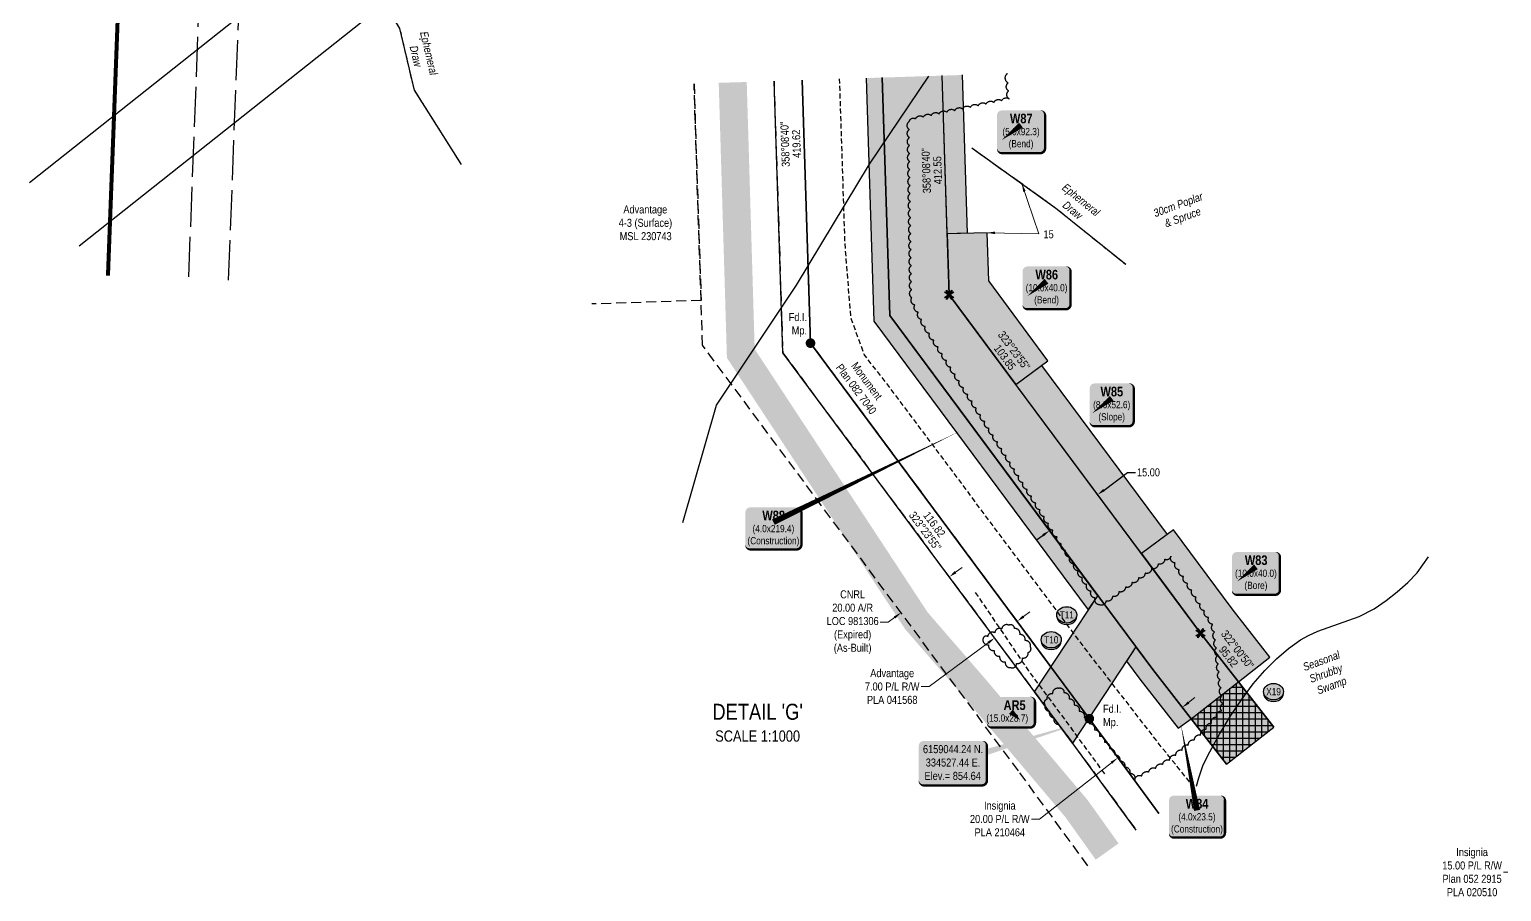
# Model space of a CAD drawing. Extents: x 333858 to 342713, y 6154085 to 6163590.
# Drawn here: x 333970 to 335809, y 6160712 to 6161788 of the extents above; entities that cross this region are included whole.
import ezdxf
from ezdxf.enums import TextEntityAlignment as Align

# ---------------------------------------------------------------- set-up
doc = ezdxf.new("R2010")
doc.units = 0
doc.header["$LTSCALE"] = 5
doc.header["$PDSIZE"] = 0.5
for name, pattern in [('0', [1, 1, 0]), ('CENTERLINEX3', [5, 2.5, -1, 0.5, -1]), ('foc-ACCESSROAD', [3.75, 2.5, -1.25]), ('foc-MONUMENT-BDYS', [6, 4, -2]), ('foc-TOPO-ephemeral', [6.25, 3.125, -0.625, 0.625, -0.625, 0.625, -0.625]), ('foc-UNSURVEYED', [12.5, 10, -2.5]), ('UG_PIPE', [1.875, 1.25, -0.625])]:
    doc.linetypes.add(name, pattern=pattern)
doc.layers.get('Defpoints').update_dxf_attribs({"color": 9})
for name, color, linetype in [('AS-PIPE-UG', 44, 'UG_PIPE'), ('AS-ROADS', 254, 'Continuous'), ('C-AR', 13, 'foc-ACCESSROAD'), ('C-RW', 13, 'Continuous'), ('DETAIL-T', 7, 'Continuous'), ('F-RW', 190, 'Continuous'), ('F-WS', 190, 'foc-ACCESSROAD'), ('L-BD', 7, 'Continuous'), ('L-BD1', 253, 'Continuous'), ('L-MON', 1, 'Continuous'), ('L-MON-PLAN', 7, 'foc-MONUMENT-BDYS'), ('L-MON-T', 1, 'Continuous'), ('L-USEC', 7, 'foc-UNSURVEYED'), ('P-CROSSINGS', 250, 'Continuous'), ('P-PROPOSED', 10, 'Continuous'), ('P-PROPOSED-H', 21, 'Continuous'), ('P-TEMP-BLOCKS', 250, 'Continuous'), ('P-TEMP-BLUE', 146, 'Continuous'), ('P-TEMP-BLUE-BORE-H', 131, 'Continuous'), ('P-TEMP-NO CUT-H', 104, 'Continuous'), ('P-TXT', 4, 'Continuous'), ('P-WORKAREA', 113, 'Continuous'), ('P-WORKAREA-H', 111, 'Continuous'), ('T-BUSH', 110, '0'), ('T-BUSH-T', 110, 'Continuous'), ('T-DRAW', 143, 'foc-TOPO-ephemeral'), ('T-SLOPE', 48, 'Continuous'), ('T-WATER-T', 170, 'Continuous'), ('WETLAND', 143, 'Continuous'), ('WETLAND-T', 146, 'Continuous')]:
    doc.layers.add(name, color=color, linetype=linetype)
doc.layers.add('AS-TRAPPER BOUNDARY', color=7, linetype='CENTERLINEX3', true_color=0xb85c00, transparency=0.6)
for name, color, linetype, lineweight in [('C-AR-T', 13, 'Continuous', 9), ('F-RW-T', 190, 'Continuous', 9), ('F-WS-T', 190, 'Continuous', 9), ('T-TIE-T', 201, 'Continuous', 18)]:
    doc.layers.add(name, color=color, linetype=linetype, lineweight=lineweight)
doc.layers.add('P-TEMP-BLUE-H', color=7, linetype='Continuous', true_color=0x99e6ff)
doc.styles.add('80', font='ARIALN.TTF', dxfattribs={"height": 10})
doc.styles.add('80CG', font='ARIALN.TTF', dxfattribs={"height": 10})
doc.styles.add('80L', font='ARIALN.TTF', dxfattribs={"height": 10})
doc.styles.add('80LS', font='ARIALNI.TTF', dxfattribs={"height": 10})
doc.styles.add('BOLD', font='ARIALNB.TTF')
doc.styles.add('Crossing', font='ARIALN.TTF', dxfattribs={"height": 10})
doc.styles.add('foc-LtypeFont', font='ARIALN.TTF', dxfattribs={"height": 7.35})
doc.styles.get("Standard").update_dxf_attribs({"font": 'ARIALN.TTF'})
doc.linetypes.add('foc-TOPO-flowdirection-NOLINE', pattern='A,0,[">",foc-LtypeFont,S=0.3,R=0,X=0,Y=-0.945],-20,[">",foc-LtypeFont,S=0.3,R=0,X=0,Y=-0.945],0', length=20)
doc.dimstyles.new('Compass 5 000', dxfattribs={"dimscale": 5, "dimtxt": 9, "dimasz": 2, "dimexe": 0.2, "dimexo": 0.0625, "dimgap": 0.5, "dimtad": 0, "dimtih": 1, "dimtoh": 1, "dimzin": 0, "dimdsep": 46, "dimtxsty": '80CG', "dimcen": 0.1, "dimse1": 1, "dimse2": 1, "dimclrd": 256, "dimclrt": 256, "dimaunit": 1, "dimadec": 4, "dimazin": 0, "dimtfac": 0.06, "dimtofl": 0, "dimtmove": 0, "dimatfit": 1, "dimfxl": 0.2, "dimtolj": 1, "dimtzin": 0, "dimlwd": -1, "dimarcsym": 0})

# ---------------------------------------------------------------- blocks, each defined once
blk = doc.blocks.new('*U493')
at = {"true_color": 0x99e6ff}
h = blk.add_hatch(color=141, dxfattribs=at)
edge = h.paths.add_edge_path()
edge.add_line((-24, -34.9), (24, -34.9))
edge.add_arc((24, -28.9), 6, 270, 360)
edge.add_line((30, -28.9), (30, 12.5))
edge.add_arc((24, 12.5), 6, 0, 90)
edge.add_line((24, 18.5), (-24, 18.5))
edge.add_arc((-24, 12.5), 6, 90, 180)
edge.add_line((-30, 12.5), (-30, -28.9))
edge.add_arc((-24, -28.9), 6, 180, 270)
at = {"color": 250, "flags": 128}
blk.add_lwpolyline([(-24, -34.9, 3, 3, 0), (24, -34.9, 3, 3, 0.414214), (30, -28.9, 3, 3, 0), (30, 12.5, 3, 0, 0.414214), (24, 18.5, 0, 0, 0), (-24, 18.5, 0, 0, 0.414214), (-30, 12.5, 0, 0, 0), (-30, -28.9, 0, 3, 0.414214)], format="xyseb", close=True, dxfattribs=at)
at = {"flags": 128}
blk.add_lwpolyline([(-24.2, -18.7, 0, 7.5, 0), (0, 0, 0, 0, 0)], format="xyseb", dxfattribs=at)
at = {"color": 250}
for tag, p, height, style in [('TEMP_AREA_W1_001', (-9.2, 2.2), 12, 'BOLD'), ('ENTER_TEXT_001', (-30.7, -12.5), 9, '80')]:
    blk.add_attdef(tag, p, '', height=height, dxfattribs=dict(at, style=style))
blk = doc.blocks.new('*U509')
h = blk.add_hatch(color=111)
edge = h.paths.add_edge_path()
edge.add_line((-24, -19.8), (24, -19.8))
edge.add_arc((24, -13.8), 6, 270, 360)
edge.add_line((30, -13.8), (30, 12.5))
edge.add_arc((24, 12.5), 6, 0, 90)
edge.add_line((24, 18.5), (-24, 18.5))
edge.add_arc((-24, 12.5), 6, 90, 180)
edge.add_line((-30, 12.5), (-30, -13.8))
edge.add_arc((-24, -13.8), 6, 180, 270)
at = {"color": 250, "flags": 128}
blk.add_lwpolyline([(-24, -19.8, 3, 3, 0), (24, -19.8, 3, 3, 0.414214), (30, -13.8, 3, 3, 0), (30, 12.5, 3, 0, 0.414214), (24, 18.5, 0, 0, 0), (-24, 18.5, 0, 0, 0.414214), (-30, 12.5, 0, 0, 0), (-30, -13.8, 0, 3, 0.414214)], format="xyseb", close=True, dxfattribs=at)
at = {"flags": 128}
blk.add_lwpolyline([(11.7, -10.7, 0, 7.5, 0), (0, 0, 0, 0, 0)], format="xyseb", dxfattribs=at)
at = {"color": 250}
for tag, p, height, style in [('TEMP_AREA_W1_001', (-9.2, 2.2), 12, 'BOLD'), ('ENTER_TEXT_001', (-30.7, -12.5), 9, '80')]:
    blk.add_attdef(tag, p, '', height=height, dxfattribs=dict(at, style=style))
blk = doc.blocks.new('*D553')
at = {"layer": 'Defpoints', "color": 0, "transparency": 16777216}
for p in [(335828.3, 6160694), (335831.9, 6160694.6), (335844.1, 6160620.6)]:
    blk.add_point(p, dxfattribs=at)
at = {"layer": 'F-RW-T', "transparency": 16777216}
for p, q in [((335821.4, 6160736.2), (335811.4, 6160736.2)), ((335826.7, 6160703.9), (335821.4, 6160736.2)), ((335842.1, 6160610.2), (335843.7, 6160600.3))]:
    blk.add_line(p, q, dxfattribs=at)
for points in [[(335828.4, 6160704.2), (335825.1, 6160703.6), (335828.3, 6160694)], [(335843.7, 6160610.4), (335840.4, 6160609.9), (335840.5, 6160620)]]:
    blk.add_solid(points, dxfattribs=at)
at = {"layer": 'F-RW-T', "transparency": 16777216, "insert": (335772.3, 6160736.2), "char_height": 10, "attachment_point": 5, "style": '80CG'}
blk.add_mtext('\\A1;Insignia\\P15.00 P/L R/W\\PPlan 052 2915\\PPLA 020510', dxfattribs=at)
blk = doc.blocks.new('TEMP')
h = blk.add_hatch(color=255)
h.dxf.hatch_style = 1
h.paths.add_polyline_path([(0, 0.25), (-0.67, 1.15), (-0.67, 0.67), (-1.15, 0.67), (-0.25, 0), (-1.15, -0.67), (-0.67, -0.67), (-0.67, -1.15), (0, -0.25), (0.67, -1.15), (0.67, -0.67), (1.15, -0.67), (0.25, 0), (1.15, 0.67), (0.67, 0.67), (0.67, 1.15)])
h.paths.add_polyline_path([(0.57, 0.85), (0.57, 0.57), (0.85, 0.57), (0.08, 0), (0.85, -0.57), (0.57, -0.57), (0.57, -0.85), (0, -0.08), (-0.57, -0.85), (-0.57, -0.57), (-0.85, -0.57), (-0.08, 0), (-0.85, 0.57), (-0.57, 0.57), (-0.57, 0.85), (0, 0.08)], flags=16)
h = blk.add_hatch(color=1)
h.dxf.hatch_style = 1
h.paths.add_polyline_path([(0, 0.08), (-0.57, 0.85), (-0.57, 0.57), (-0.85, 0.57), (-0.08, 0), (-0.85, -0.57), (-0.57, -0.57), (-0.57, -0.85), (0, -0.08), (0.57, -0.85), (0.57, -0.57), (0.85, -0.57), (0.08, 0), (0.85, 0.57), (0.57, 0.57), (0.57, 0.85)])
at = {"color": 1}
for p, q in [((-0.08, 0), (0.08, 0)), ((0, 0.08), (0, -0.08))]:
    blk.add_line(p, q, dxfattribs=at)
at = {"color": 255, "flags": 128}
blk.add_lwpolyline([(-0.25, 0), (-1.15, 0.67), (-0.67, 0.67), (-0.67, 1.15), (0, 0.25), (0.67, 1.15), (0.67, 0.67), (1.15, 0.67), (0.25, 0), (1.15, -0.67), (0.67, -0.67), (0.67, -1.15), (0, -0.25), (-0.67, -1.15), (-0.67, -0.67), (-1.15, -0.67)], close=True, dxfattribs=at)
at = {"color": 1, "flags": 128}
blk.add_lwpolyline([(-0.08, 0), (-0.85, 0.57), (-0.57, 0.57), (-0.57, 0.85), (0, 0.08), (0.57, 0.85), (0.57, 0.57), (0.85, 0.57), (0.08, 0), (0.85, -0.57), (0.57, -0.57), (0.57, -0.85), (0, -0.08), (-0.57, -0.85), (-0.57, -0.57), (-0.85, -0.57)], close=True, dxfattribs=at)
blk = doc.blocks.new('fdia')
at = {"color": 255, "const_width": 1}
blk.add_lwpolyline([(-0.5, 0, 1), (0.5, 0, 1)], format="xyb", close=True, dxfattribs=at)
blk = doc.blocks.new('Fdiaa')
blk.add_blockref('fdia', (0, 0))
blk = doc.blocks.new('fdib')
at = {"color": 1, "const_width": 1.6}
blk.add_lwpolyline([(-0.4, 0, 1), (0.4, 0, 1)], format="xyb", close=True, dxfattribs=at)
at = {"color": 1}
blk.add_circle((0, 0), 0.8, dxfattribs=at)
blk = doc.blocks.new('Fdibb')
blk.add_blockref('fdib', (0, 0))
blk = doc.blocks.new('fdicc')
for name in ['Fdibb', 'Fdiaa']:
    blk.add_blockref(name, (0, 0))
blk = doc.blocks.new('FDI')
blk.add_blockref('fdicc', (0, 0))
blk = doc.blocks.new('*D554')
at = {"layer": 'C-AR-T', "transparency": 16777216}
for p, q in [((335127.2, 6161110.8), (335135.2, 6161116.8)), ((335042.9, 6161048.3), (335032.9, 6161048.3)), ((335051, 6161054.3), (335042.9, 6161048.3))]:
    blk.add_line(p, q, dxfattribs=at)
for points in [[(335126.2, 6161112.2), (335128.2, 6161109.5), (335119.2, 6161104.9)], [(335050, 6161055.6), (335052, 6161052.9), (335059, 6161060.2)]]:
    blk.add_solid(points, dxfattribs=at)
at = {"layer": 'Defpoints', "color": 0, "transparency": 16777216}
for p in [(335107.9, 6161120), (335047.8, 6161075.4), (335059, 6161060.2)]:
    blk.add_point(p, dxfattribs=at)
at = {"layer": 'C-AR-T', "transparency": 16777216, "insert": (334998.6, 6161048.3), "char_height": 10, "attachment_point": 5, "style": '80CG'}
blk.add_mtext('\\A1;CNRL\\P20.00 A/R\\PLOC 981306\\P(Expired)\\P(As-Built)', dxfattribs=at)
blk = doc.blocks.new('*D555')
at = {"layer": 'Defpoints', "color": 0, "transparency": 16777216}
for p in [(335183.7, 6161076.7), (335155.6, 6161055.8), (335204, 6161049.4)]:
    blk.add_point(p, dxfattribs=at)
at = {"layer": 'F-RW-T', "transparency": 16777216}
for p, q in [((335212, 6161055.4), (335220, 6161061.3)), ((335167.8, 6161022.6), (335094.3, 6160968)), ((335094.3, 6160968), (335084.3, 6160968))]:
    blk.add_line(p, q, dxfattribs=at)
for points in [[(335211, 6161056.7), (335213, 6161054), (335204, 6161049.4)], [(335166.8, 6161023.9), (335168.8, 6161021.3), (335175.9, 6161028.6)]]:
    blk.add_solid(points, dxfattribs=at)
at = {"layer": 'F-RW-T', "transparency": 16777216, "insert": (335048, 6160968), "char_height": 10, "attachment_point": 5, "style": '80CG'}
blk.add_mtext('\\A1;Advantage\\P7.00 P/L R/W\\PPLA 041568', dxfattribs=at)
blk = doc.blocks.new('Well_proximity')
h = blk.add_hatch(color=191)
h.dxf.hatch_style = 1
edge = h.paths.add_edge_path()
edge.add_ellipse((0, 0), major_axis=(-12.5, 0), ratio=0.816297, start_angle=0, end_angle=360)
h = blk.add_hatch(color=250)
h.dxf.hatch_style = 1
edge = h.paths.add_edge_path()
edge.add_ellipse((0, -2), major_axis=(-12.5, 0), ratio=0.816297, start_angle=0, end_angle=180)
edge.add_line((12.5, -2), (12.5, 0))
edge.add_ellipse((0, 0), major_axis=(-12.5, 0), ratio=0.816297, start_angle=0, end_angle=180, ccw=False)
edge.add_line((-12.5, 0), (-12.5, -2))
at = {"color": 250}
blk.add_ellipse((0, 0), major_axis=(-12.5, 0), ratio=0.816297, dxfattribs=at)
blk.add_ellipse((0, -2), major_axis=(-12.5, 0), ratio=0.816297, start_param=0, end_param=3.141593, dxfattribs=at)
at = {"color": 250, "style": '80L'}
blk.add_attdef('CROSSING', text='', height=9, dxfattribs=at).set_placement((0.1, 0), align=Align.MIDDLE_CENTER)
blk = doc.blocks.new('xing2')
h = blk.add_hatch(color=50)
h.dxf.hatch_style = 1
edge = h.paths.add_edge_path()
edge.add_ellipse((0, 0), major_axis=(-12.5, 0), ratio=0.816297, start_angle=0, end_angle=360)
h = blk.add_hatch(color=250)
h.dxf.hatch_style = 1
edge = h.paths.add_edge_path()
edge.add_ellipse((0, -2), major_axis=(-12.5, 0), ratio=0.816297, start_angle=0, end_angle=180)
edge.add_line((12.5, -2), (12.5, 0))
edge.add_ellipse((0, 0), major_axis=(-12.5, 0), ratio=0.816297, start_angle=0, end_angle=180, ccw=False)
edge.add_line((-12.5, 0), (-12.5, -2))
at = {"color": 250}
blk.add_ellipse((0, 0), major_axis=(-12.5, 0), ratio=0.816297, dxfattribs=at)
blk.add_ellipse((0, -2), major_axis=(-12.5, 0), ratio=0.816297, start_param=0, end_param=3.141593, dxfattribs=at)
at = {"color": 250, "style": 'Crossing'}
blk.add_attdef('CROSSING', text='', height=9, dxfattribs=at).set_placement((0.1, 0), align=Align.MIDDLE_CENTER)
at = {"color": 250, "style": 'Crossing', "flags": 1}
for tag, p in [('OWNER', (0.1, -12.5)), ('DESCRIPTION', (0.1, -25.8)), ('LOCATION', (0.1, -39.3)), ('DWG_REF', (0.1, -52.8))]:
    blk.add_attdef(tag, text='', height=9, dxfattribs=at).set_placement(p, align=Align.MIDDLE_CENTER)
blk = doc.blocks.new('*U575')
h = blk.add_hatch(color=111)
edge = h.paths.add_edge_path()
edge.add_line((-29, -34), (29, -34))
edge.add_arc((29, -28), 6, 270, 360)
edge.add_line((35, -28), (35, 12.5))
edge.add_arc((29, 12.5), 6, 0, 90)
edge.add_line((29, 18.5), (-29, 18.5))
edge.add_arc((-29, 12.5), 6, 90, 180)
edge.add_line((-35, 12.5), (-35, -28))
edge.add_arc((-29, -28), 6, 180, 270)
at = {"flags": 128}
blk.add_lwpolyline([(-20.3, 108.8, 0, 7.5, 0), (0, 0, 0, 0, 0)], format="xyseb", dxfattribs=at)
at = {"color": 250, "flags": 128}
blk.add_lwpolyline([(-29, -34, 3, 3, 0), (29, -34, 3, 3, 0.414214), (35, -28, 3, 3, 0), (35, 12.5, 3, 0, 0.414214), (29, 18.5, 0, 0, 0), (-29, 18.5, 0, 0, 0.414214), (-35, 12.5, 0, 0, 0), (-35, -28, 0, 3, 0.414214)], format="xyseb", close=True, dxfattribs=at)
at = {"color": 250}
for tag, p, height, style in [('TEMP_AREA_W1_001', (-9.2, 2.2), 12, 'BOLD'), ('ENTER_TEXT_001', (-30.7, -12.5), 9, '80')]:
    blk.add_attdef(tag, p, '', height=height, dxfattribs=dict(at, style=style))
blk = doc.blocks.new('*U502')
at = {"true_color": 0x99e6ff}
h = blk.add_hatch(color=141, dxfattribs=at)
edge = h.paths.add_edge_path()
edge.add_line((-21.5, -34.9), (21.5, -34.9))
edge.add_arc((21.5, -28.9), 6, 270, 360)
edge.add_line((27.5, -28.9), (27.5, 12.5))
edge.add_arc((21.5, 12.5), 6, 0, 90)
edge.add_line((21.5, 18.5), (-21.5, 18.5))
edge.add_arc((-21.5, 12.5), 6, 90, 180)
edge.add_line((-27.5, 12.5), (-27.5, -28.9))
edge.add_arc((-21.5, -28.9), 6, 180, 270)
at = {"color": 250, "flags": 128}
blk.add_lwpolyline([(-21.5, -34.9, 3, 3, 0), (21.5, -34.9, 3, 3, 0.414214), (27.5, -28.9, 3, 3, 0), (27.5, 12.5, 3, 0, 0.414214), (21.5, 18.5, 0, 0, 0), (-21.5, 18.5, 0, 0, 0.414214), (-27.5, 12.5, 0, 0, 0), (-27.5, -28.9, 0, 3, 0.414214)], format="xyseb", close=True, dxfattribs=at)
at = {"flags": 128}
blk.add_lwpolyline([(-24.2, -18.7, 0, 7.5, 0), (0, 0, 0, 0, 0)], format="xyseb", dxfattribs=at)
at = {"color": 250}
for tag, p, height, style in [('TEMP_AREA_W1_001', (-9.2, 2.2), 12, 'BOLD'), ('ENTER_TEXT_001', (-30.7, -12.5), 9, '80')]:
    blk.add_attdef(tag, p, '', height=height, dxfattribs=dict(at, style=style))
blk = doc.blocks.new('*U629')
h = blk.add_hatch(color=254)
edge = h.paths.add_edge_path()
edge.add_line((-36.5, -28.5), (36.5, -28.5))
edge.add_arc((36.5, -22.5), 6, 270, 360)
edge.add_line((42.5, -22.5), (42.5, 21))
edge.add_arc((36.5, 21), 6, 0, 90)
edge.add_line((36.5, 27), (-36.5, 27))
edge.add_arc((-36.5, 21), 6, 90, 180)
edge.add_line((-42.5, 21), (-42.5, -22.5))
edge.add_arc((-36.5, -22.5), 6, 180, 270)
at = {"color": 1, "flags": 128}
blk.add_lwpolyline([(167.8, 52.1, 0, 10, 0), (0, 0, 5, 5, 0)], format="xyseb", dxfattribs=at)
blk.add_lwpolyline([(-36.5, -28.5, 3, 3, 0), (36.5, -28.5, 3, 3, 0.414214), (42.5, -22.5, 3, 3, 0), (42.5, 21, 3, 0, 0.414214), (36.5, 27, 0, 0, 0), (-36.5, 27, 0, 0, 0.414214), (-42.5, 21, 0, 0, 0), (-42.5, -22.5, 0, 3, 0.414214)], format="xyseb", close=True, dxfattribs=at)
at = {"color": 1, "style": '80'}
blk.add_attdef('ENTER_TEXT_001', (-36, -5), '', height=10, dxfattribs=at)
blk = doc.blocks.new('*U635')
h = blk.add_hatch(color=111)
edge = h.paths.add_edge_path()
edge.add_line((-29, -34), (29, -34))
edge.add_arc((29, -28), 6, 270, 360)
edge.add_line((35, -28), (35, 12.5))
edge.add_arc((29, 12.5), 6, 0, 90)
edge.add_line((29, 18.5), (-29, 18.5))
edge.add_arc((-29, 12.5), 6, 90, 180)
edge.add_line((-35, 12.5), (-35, -28))
edge.add_arc((-29, -28), 6, 180, 270)
at = {"flags": 128}
blk.add_lwpolyline([(234.1, 114.2, 0, 7.5, 0), (0, 0, 0, 0, 0)], format="xyseb", dxfattribs=at)
at = {"color": 250, "flags": 128}
blk.add_lwpolyline([(-29, -34, 3, 3, 0), (29, -34, 3, 3, 0.414214), (35, -28, 3, 3, 0), (35, 12.5, 3, 0, 0.414214), (29, 18.5, 0, 0, 0), (-29, 18.5, 0, 0, 0.414214), (-35, 12.5, 0, 0, 0), (-35, -28, 0, 3, 0.414214)], format="xyseb", close=True, dxfattribs=at)
at = {"color": 250}
for tag, p, height, style in [('TEMP_AREA_W1_001', (-9.2, 2.2), 12, 'BOLD'), ('ENTER_TEXT_001', (-30.7, -12.5), 9, '80')]:
    blk.add_attdef(tag, p, '', height=height, dxfattribs=dict(at, style=style))
blk = doc.blocks.new('*D655')
at = {"layer": 'Defpoints', "color": 0, "transparency": 16777216}
for p in [(335410.3, 6160941.9), (335416.8, 6160933.6), (335336.2, 6160870.6)]:
    blk.add_point(p, dxfattribs=at)
at = {"layer": 'F-RW-T', "transparency": 16777216}
for p, q in [((335418.2, 6160948.1), (335426.1, 6160954.2)), ((335321.8, 6160872.8), (335232, 6160802.6)), ((335232, 6160802.6), (335222, 6160802.6))]:
    blk.add_line(p, q, dxfattribs=at)
for points in [[(335417.2, 6160949.4), (335419.2, 6160946.7), (335410.3, 6160941.9)], [(335320.8, 6160874.1), (335322.8, 6160871.5), (335329.7, 6160878.9)]]:
    blk.add_solid(points, dxfattribs=at)
at = {"layer": 'F-RW-T', "transparency": 16777216, "insert": (335182.4, 6160802.6), "char_height": 10, "attachment_point": 5, "style": '80CG'}
blk.add_mtext('\\A1;Insignia\\P20.00 P/L R/W\\PPLA 210464', dxfattribs=at)
blk = doc.blocks.new('*D656')
at = {"layer": 'Defpoints', "color": 0, "transparency": 16777216}
for p in [(335280.3, 6161240.2), (335220.1, 6161195.5), (335304.6, 6161207.5)]:
    blk.add_point(p, dxfattribs=at)
at = {"layer": 'P-TXT', "transparency": 16777216}
for p, q in [((335312.6, 6161213.4), (335342.1, 6161235.4)), ((335342.1, 6161235.4), (335352.1, 6161235.4)), ((335236.4, 6161156.8), (335228.4, 6161150.8))]:
    blk.add_line(p, q, dxfattribs=at)
for points in [[(335311.6, 6161214.8), (335313.6, 6161212.1), (335304.6, 6161207.5)], [(335235.4, 6161158.1), (335237.4, 6161155.5), (335244.4, 6161162.8)]]:
    blk.add_solid(points, dxfattribs=at)
at = {"layer": 'P-TXT', "transparency": 16777216, "insert": (335368.1, 6161235.4), "char_height": 10, "attachment_point": 5, "style": '80CG'}
blk.add_mtext('\\A1;15.00', dxfattribs=at)

msp = doc.modelspace()

# ---------------------------------------------------------------- hatches: boundary and pattern name
at = {"layer": 'P-PROPOSED-H'}
h = msp.add_hatch(color=256, dxfattribs=at)
h.dxf.hatch_style = 1
h.paths.add_polyline_path([(335110.213, 6161730.815), (335035.267, 6161728.387), (335044.892, 6161431.274), (335373.418, 6160989.146), (335465.451, 6160871.291), (335524.551, 6160917.442), (335433.071, 6161034.59), (335119.078, 6161457.15)])
at = {"layer": 'P-TEMP-BLUE-BORE-H'}
h = msp.add_hatch(color=256, dxfattribs=at)
h.dxf.hatch_style = 1
h.paths.add_polyline_path([(335465.451, 6160871.291), (335524.551, 6160917.442), (335480.344, 6160974.053), (335421.243, 6160927.902)])
at = {"layer": 'P-TEMP-BLUE-H'}
h = msp.add_hatch(color=256, dxfattribs=at)
h.dxf.hatch_style = 1
h.paths.add_polyline_path([(335135.195, 6161731.624), (335110.213, 6161730.815), (335116.618, 6161533.105), (335141.6, 6161533.914)])
h = msp.add_hatch(color=256, dxfattribs=at)
h.dxf.hatch_style = 1
h.paths.add_polyline_path([(335166.582, 6161534.723), (335116.618, 6161533.105), (335119.078, 6161457.15), (335202.339, 6161345.1), (335242.464, 6161374.916), (335168.536, 6161474.4)])
h = msp.add_hatch(color=256, dxfattribs=at)
h.dxf.hatch_style = 1
h.paths.add_polyline_path([(335359.247, 6161133.939), (335202.339, 6161345.1), (335234.439, 6161368.953), (335391.347, 6161157.792)])
h = msp.add_hatch(color=256, dxfattribs=at)
h.dxf.hatch_style = 1
h.paths.add_polyline_path([(335433.071, 6161034.59), (335480.344, 6160974.053), (335519.744, 6161004.821), (335472.839, 6161064.886), (335399.157, 6161163.595), (335359.247, 6161133.939)])
at = {"layer": 'P-TEMP-NO CUT-H', "ltscale": 2}
h = msp.add_hatch(dxfattribs=at)
h.set_pattern_fill('ANSI37', color=256, scale=2.499508, angle=45)
h.set_pattern_definition([(90, (-2966.052, 1235.894), (-7.935936789, 1e-15), []), (180, (-2966.052, 1235.894), (-1e-15, -7.935936789), [])])
h.paths.add_polyline_path([(335465.451, 6160871.291), (335524.551, 6160917.442), (335480.344, 6160974.053), (335421.243, 6160927.902)])
at = {"layer": 'P-WORKAREA-H'}
h = msp.add_hatch(color=256, dxfattribs=at)
h.dxf.hatch_style = 1
h.paths.add_polyline_path([(335035.267, 6161728.387), (335015.282, 6161727.74), (335025.109, 6161424.374), (335292.968, 6161063.717), (335304.681, 6161081.483), (335044.892, 6161431.274)])
h = msp.add_hatch(color=256, dxfattribs=at)
h.dxf.hatch_style = 1
h.paths.add_polyline_path([(335225.615, 6160961.567), (335304.681, 6161081.483), (335352.26, 6161017.421), (335273.194, 6160897.505)])
h = msp.add_hatch(color=256, dxfattribs=at)
h.dxf.hatch_style = 1
h.paths.add_polyline_path([(335421.243, 6160927.902), (335373.418, 6160989.146), (335352.26, 6161017.421), (335340.558, 6160999.672), (335357.511, 6160977.028), (335405.137, 6160916.038)])

# ---------------------------------------------------------------- linework, layer by layer
at = {"layer": 'AS-PIPE-UG', "flags": 128}
for points in [[(335425.269, 6160841.674), (335385.968, 6160890.512), (335385.728, 6160890.737), (335279.692, 6161027.494), (335071.007, 6161306.719), (335039.627, 6161348.509), (335012.942, 6161382.539), (334996.317, 6161429.544), (334989.122, 6161521.484), (334982.346, 6161726.673)], [(335313.458, 6160859.116), (335274.166, 6160912.807), (335218.56, 6160987.721), (335152.257, 6161085.496)]]:
    msp.add_lwpolyline(points, dxfattribs=at)
at = {"layer": 'AS-ROADS', "const_width": 34.993, "flags": 128}
msp.add_lwpolyline([(334848.817, 6161722.348), (334858.903, 6161383.893), (335078.212, 6161050.164), (335151.366, 6160965.722), (335277.971, 6160815.882), (335316.487, 6160761.978)], dxfattribs=at)
at = {"layer": 'AS-TRAPPER BOUNDARY', "const_width": 4.998, "flags": 128}
msp.add_lwpolyline([(334068.461, 6161480.965), (334103.615, 6162407.66), (334137.793, 6163308.518)], dxfattribs=at)
at = {"layer": 'C-AR'}
for points in [[(335292.373, 6160744.312), (335205.682, 6160862.643), (334811.066, 6161394.175), (334800.491, 6161720.782)], [(334900.381, 6161724.018), (334911.356, 6161384.698), (335266.026, 6160907.156), (335352.862, 6160788.627)]]:
    msp.add_lwpolyline(points, dxfattribs=at)
at = {"layer": 'C-RW', "flags": 128}
msp.add_lwpolyline([(334032.494, 6161518.443), (335060.975, 6162333.809), (335077.195, 6162474.187), (334831.859, 6162783.635), (334773.111, 6162737.059), (334999.031, 6162452.101), (334994.257, 6162408.479), (333970.394, 6161596.775)], dxfattribs=at)
at = {"layer": 'F-RW'}
for points in [[(334935.349, 6161725.151), (334945.977, 6161396.774), (335294.187, 6160927.929), (335381.091, 6160809.308)], [(335381.091, 6160809.308), (335294.187, 6160927.929), (334945.977, 6161396.774), (334935.349, 6161725.151)], [(335035.267, 6161728.387), (335044.892, 6161431.274), (335373.418, 6160989.146), (335465.451, 6160871.291)], [(335352.862, 6160788.627), (335266.026, 6160907.156), (334911.356, 6161384.698), (334900.381, 6161724.018)]]:
    msp.add_lwpolyline(points, dxfattribs=at)
at = {"layer": 'F-WS'}
msp.add_lwpolyline([(334800.486, 6161720.782), (334809.25, 6161450.098), (334673.024, 6161445.686)], dxfattribs=at)
at = {"layer": 'L-MON-PLAN', "flags": 128}
msp.add_lwpolyline([(334935.34, 6161725.15), (334945.977, 6161396.774), (335294.187, 6160927.929), (335381.091, 6160809.308)], dxfattribs=at)
at = {"layer": 'L-USEC', "flags": 128}
for points in [[(334103.615, 6162407.66), (334068.462, 6161480.965)], [(334204.088, 6162403.848), (334168.935, 6161477.154)], [(334219.171, 6161475.248), (334254.325, 6162401.969)]]:
    msp.add_lwpolyline(points, dxfattribs=at)
at = {"layer": 'P-PROPOSED', "flags": 128}
for points in [[(335465.451, 6160871.291), (335373.418, 6160989.146), (335044.892, 6161431.264), (335035.267, 6161728.387)], [(335524.551, 6160917.442), (335433.071, 6161034.59), (335119.078, 6161457.15), (335110.213, 6161730.815)]]:
    msp.add_lwpolyline(points, dxfattribs=at)
at = {"layer": 'P-TEMP-BLUE'}
msp.add_line((335465.451, 6160871.291), (335524.551, 6160917.442), dxfattribs=at)
at = {"layer": 'P-TEMP-BLUE', "flags": 128}
msp.add_lwpolyline([(335135.195, 6161731.624), (335141.6, 6161533.914), (335116.618, 6161533.105), (335110.213, 6161730.815)], dxfattribs=at)
for points in [[(335166.582, 6161534.723), (335116.618, 6161533.105), (335119.078, 6161457.15), (335202.339, 6161345.1), (335242.464, 6161374.916), (335168.536, 6161474.4)], [(335359.247, 6161133.939), (335202.339, 6161345.1), (335234.439, 6161368.953), (335391.347, 6161157.792)], [(335433.071, 6161034.59), (335480.344, 6160974.053), (335519.744, 6161004.821), (335472.839, 6161064.886), (335399.157, 6161163.595), (335359.247, 6161133.939)]]:
    msp.add_lwpolyline(points, close=True, dxfattribs=at)
at = {"layer": 'P-TEMP-BLUE-BORE-H', "flags": 128}
msp.add_lwpolyline([(335465.451, 6160871.291), (335421.243, 6160927.902), (335480.344, 6160974.053), (335524.551, 6160917.442)], dxfattribs=at)
at = {"layer": 'P-WORKAREA', "flags": 128}
msp.add_lwpolyline([(335015.282, 6161727.74), (335025.109, 6161424.374), (335292.968, 6161063.717), (335304.681, 6161081.483), (335044.892, 6161431.274), (335035.267, 6161728.387)], dxfattribs=at)
for points in [[(335225.615, 6160961.567), (335304.681, 6161081.483), (335352.26, 6161017.421), (335273.194, 6160897.505)], [(335421.243, 6160927.902), (335373.418, 6160989.146), (335352.26, 6161017.421), (335340.558, 6160999.672), (335357.511, 6160977.028), (335405.137, 6160916.038)]]:
    msp.add_lwpolyline(points, close=True, dxfattribs=at)
at = {"layer": 'T-BUSH', "flags": 128}
msp.add_lwpolyline([(335256.329, 6160920.349, -0.52056705), (335250.642, 6160928.572, -0.52056705), (335244.955, 6160936.795, -0.52056705), (335239.268, 6160945.018, -0.52056705), (335241.524, 6160952.399, -0.52056705), (335248.809, 6160959.246, -0.52056705), (335256.094, 6160966.094, -0.52056705), (335262.555, 6160960.46, -0.52056705), (335268.877, 6160952.714, -0.52056705), (335275.199, 6160944.969, -0.52056705), (335281.521, 6160937.223, -0.52056705), (335287.843, 6160929.478, -0.52056705), (335294.165, 6160921.732, -0.52056705), (335300.487, 6160913.987, -0.52056705), (335306.81, 6160906.241, -0.52056705), (335313.132, 6160898.496, -0.52056705), (335319.454, 6160890.75, -0.52056705), (335325.776, 6160883.005, -0.52056705), (335332.098, 6160875.259, -0.52056705), (335338.42, 6160867.514, -0.52056705), (335344.742, 6160859.768, -0.52056705), (335351.064, 6160852.023, -0.52056705), (335359.742, 6160856.382, -0.52056705), (335368.507, 6160861.191, -0.52056705), (335377.272, 6160866, -0.52056705), (335386.038, 6160870.809, -0.52056705), (335394.531, 6160876.023, -0.52056705), (335402.297, 6160882.321, -0.52056705), (335410.063, 6160888.618, -0.52056705), (335417.828, 6160894.915, -0.52056705), (335425.594, 6160901.212, -0.52056705), (335433.359, 6160907.51, -0.52056705), (335440.31, 6160914.639, -0.52056705), (335446.771, 6160922.269, -0.52056705), (335453.233, 6160929.899, -0.52056705), (335459.694, 6160937.529, -0.52056705), (335461.081, 6160946.691, -0.52056705), (335459.923, 6160956.622, -0.52056705), (335458.765, 6160966.552, -0.52056705), (335457.607, 6160976.483, -0.52056705), (335456.449, 6160986.414, -0.52056705), (335455.291, 6160996.345, -0.52056705), (335454.134, 6161006.275, -0.52056705), (335452.976, 6161016.206, -0.52056705), (335451.818, 6161026.137, -0.52056705), (335450.66, 6161036.068, -0.52056705), (335448.463, 6161045.638, -0.52056705), (335443.224, 6161054.154, -0.52056705), (335437.986, 6161062.67, -0.52056705), (335432.747, 6161071.185, -0.52056705), (335427.509, 6161079.701, -0.52056705), (335422.27, 6161088.217, -0.52056705), (335417.032, 6161096.733, -0.52056705), (335411.794, 6161105.249, -0.52056705), (335406.555, 6161113.765, -0.52056705), (335401.317, 6161122.28, -0.52056705), (335396.078, 6161130.796, -0.52056705), (335388.305, 6161126.888, -0.52056705), (335380.15, 6161121.104, -0.52056705), (335371.995, 6161115.32, -0.52056705), (335363.84, 6161109.536, -0.52056705), (335355.685, 6161103.752, -0.52056705), (335347.529, 6161097.968, -0.52056705), (335339.374, 6161092.184, -0.52056705), (335331.219, 6161086.401, -0.52056705), (335323.064, 6161080.617, -0.52056705), (335314.909, 6161074.833, -0.52056705), (335306.949, 6161070.027, -0.52056705), (335301.641, 6161078.5, -0.52056705), (335296.334, 6161086.973, -0.52056705), (335291.027, 6161095.446, -0.52056705), (335285.719, 6161103.919, -0.52056705), (335280.412, 6161112.392, -0.52056705), (335275.105, 6161120.865, -0.52056705), (335269.797, 6161129.338, -0.52056705), (335264.49, 6161137.811, -0.52056705), (335259.183, 6161146.285, -0.52056705), (335253.875, 6161154.758, -0.52056705), (335248.568, 6161163.231, -0.52056705), (335243.261, 6161171.704, -0.52056705), (335237.953, 6161180.177, -0.52056705), (335232.646, 6161188.65, -0.52056705), (335227.339, 6161197.123, -0.52056705), (335222.031, 6161205.596, -0.52056705), (335216.724, 6161214.069, -0.52056705), (335211.417, 6161222.542, -0.52056705), (335206.109, 6161231.015, -0.52056705), (335200.802, 6161239.488, -0.52056705), (335195.495, 6161247.961, -0.52056705), (335190.188, 6161256.434, -0.52056705), (335184.88, 6161264.908, -0.52056705), (335179.573, 6161273.381, -0.52056705), (335174.266, 6161281.854, -0.52056705), (335168.958, 6161290.327, -0.52056705), (335163.651, 6161298.8, -0.52056705), (335158.344, 6161307.273, -0.52056705), (335153.036, 6161315.746, -0.52056705), (335147.729, 6161324.219, -0.52056705), (335142.422, 6161332.692, -0.52056705), (335137.114, 6161341.165, -0.52056705), (335131.807, 6161349.638, -0.52056705), (335126.5, 6161358.111, -0.52056705), (335121.192, 6161366.584, -0.52056705), (335115.885, 6161375.057, -0.52056705), (335110.578, 6161383.53, -0.52056705), (335105.27, 6161392.004, -0.52056705), (335099.963, 6161400.477, -0.52056705), (335094.656, 6161408.95, -0.52056705), (335089.348, 6161417.423, -0.52056705), (335084.592, 6161426.193, -0.52056705), (335080.432, 6161435.284, -0.52056705), (335076.271, 6161444.376, -0.52056705), (335072.433, 6161453.54, -0.52056705), (335072.286, 6161463.537, -0.52056705), (335072.138, 6161473.533, -0.52056705), (335071.991, 6161483.53, -0.52056705), (335071.843, 6161493.527, -0.52056705), (335071.695, 6161503.524, -0.52056705), (335071.548, 6161513.521, -0.52056705), (335071.4, 6161523.518, -0.52056705), (335071.253, 6161533.515, -0.52056705), (335071.105, 6161543.512, -0.52056705), (335070.958, 6161553.509, -0.52056705), (335070.81, 6161563.506, -0.52056705), (335070.663, 6161573.503, -0.52056705), (335070.515, 6161583.5, -0.52056705), (335070.367, 6161593.497, -0.52056705), (335070.22, 6161603.494, -0.52056705), (335070.072, 6161613.491, -0.52056705), (335069.925, 6161623.488, -0.52056705), (335069.777, 6161633.485, -0.52056705), (335069.63, 6161643.481, -0.52056705), (335069.482, 6161653.478, -0.52056705), (335069.335, 6161663.475, -0.52056705), (335069.187, 6161673.472, -0.52056705), (335077.178, 6161676.949, -0.52056705), (335086.966, 6161678.987, -0.52056705), (335096.755, 6161681.024, -0.52056705), (335106.543, 6161683.062, -0.52056705), (335116.331, 6161685.1, -0.52056705), (335126.119, 6161687.137, -0.52056705), (335135.907, 6161689.175, -0.52056705), (335145.696, 6161691.212, -0.52056705), (335155.484, 6161693.25, -0.52056705), (335165.272, 6161695.287, -0.52056705), (335175.06, 6161697.325, -0.52056705), (335184.849, 6161699.362, -0.52056705), (335194.145, 6161701.772, -0.52056705), (335193.454, 6161711.746, -0.52056705), (335192.764, 6161721.721, -0.52056705), (335191.943, 6161733.573, -0.52056705)], format="xyb", dxfattribs=at)
msp.add_lwpolyline([(335161.303, 6161027.398, 0.52056705), (335168.294, 6161020.251, 0.52056705), (335175.285, 6161013.103, 0.52056705), (335182.276, 6161005.956, 0.52056705), (335189.267, 6160998.809, 0.52056705), (335196.258, 6160991.661, 0.52056705), (335203.44, 6160996.77, 0.52056705), (335210.65, 6161003.697, 0.52056705), (335217.86, 6161010.623, 0.52056705), (335220.582, 6161017.752, 0.52056705), (335214.023, 6161025.297, 0.52056705), (335207.463, 6161032.842, 0.52056705), (335200.903, 6161040.387, 0.52056705), (335193.737, 6161044.659, 0.52056705), (335184.911, 6161039.962, 0.52056705), (335176.085, 6161035.265, 0.52056705), (335167.259, 6161030.568, 0.52056705)], format="xyb", close=True, dxfattribs=at)
at = {"layer": 'T-DRAW', "flags": 128}
for points in [[(334509.974, 6161619.725), (334451.171, 6161712.821), (334433.144, 6161789.881), (334392.867, 6161856.428), (334360.039, 6161920.615), (334335.934, 6162005.858), (334335.159, 6162067.601), (334345.837, 6162133.633), (334339.428, 6162199.38), (334292.502, 6162210.493), (334260.019, 6162210.933), (334191.347, 6162208.049), (334098.16, 6162249.046), (334084.513, 6162299.951)], [(335147.441, 6161640.639), (335252.593, 6161565.367), (335339.626, 6161495.235)]]:
    msp.add_lwpolyline(points, dxfattribs=at)
at = {"layer": 'T-DRAW', "linetype": 'foc-TOPO-flowdirection-NOLINE', "flags": 128}
for points in [[(334509.974, 6161619.725), (334451.171, 6161712.821), (334433.144, 6161789.881), (334392.867, 6161856.428), (334360.039, 6161920.615), (334335.934, 6162005.858), (334335.159, 6162067.601), (334345.837, 6162133.633), (334339.428, 6162199.38), (334292.502, 6162210.493), (334260.019, 6162210.933), (334191.347, 6162208.049), (334098.16, 6162249.046), (334084.513, 6162299.951)], [(335147.441, 6161640.639), (335252.593, 6161565.367), (335339.626, 6161495.235)]]:
    msp.add_lwpolyline(points, dxfattribs=at)
at = {"layer": 'T-SLOPE', "flags": 128}
msp.add_lwpolyline([(334786.564, 6161172.865), (334828.679, 6161319.223), (334928.498, 6161469.223), (335019.482, 6161620.434), (335093.877, 6161730.286)], dxfattribs=at)
at = {"layer": 'WETLAND'}
msp.add_lwpolyline([(335428.156, 6160843.789), (335430.848, 6160854.13), (335436.142, 6160869.12), (335442.037, 6160881.816), (335456.786, 6160908.377), (335470.923, 6160931.674), (335484.961, 6160952.549), (335499.053, 6160971.221), (335513.419, 6160987.957), (335528.023, 6161002.69), (335542.914, 6161015.469), (335558.121, 6161026.319), (335568.041, 6161031.934), (335579.834, 6161037.178), (335631.122, 6161055.447), (335649.904, 6161065.187), (335664.803, 6161075.441), (335678.857, 6161086.417), (335691.868, 6161097.96), (335703.699, 6161109.946), (335717.921, 6161130.109)], dxfattribs=at)

# ---------------------------------------------------------------- block references
at = {"layer": 'DETAIL-T', "color": 5}
ref = msp.add_blockref('*U629', (335123.735, 6160873.099), dxfattribs=dict(at, xscale=0.99980306, yscale=0.99980306, zscale=0.99980306))
ref.add_attrib('ENTER_TEXT_001', '6159044.24 N.', (335086.447, 6160884.869), dxfattribs={"layer": '0', "color": 1, "height": 9.99803, "style": '80'})
ref.add_attrib('ENTER_TEXT_002', '334527.44 E.', (335089.922, 6160868.165), dxfattribs={"layer": '0', "color": 1, "height": 9.99803, "style": '80'})
ref.add_attrib('ENTER_TEXT_003', 'Elev.= 854.64', (335088.377, 6160851.46), dxfattribs={"layer": '0', "color": 1, "height": 9.99803, "style": '80'})
at = {"layer": 'L-MON', "xscale": 4.99901530000004, "yscale": 4.99901530000004}
for name, p, zscale in [('TEMP', (335119.078, 6161457.15), 4.99901530000004), ('FDI', (334945.977, 6161396.774), 25.00000000000037), ('TEMP', (335433.071, 6161034.59), 25.00000000000024), ('FDI', (335294.187, 6160927.929), 25.00000000000037)]:
    msp.add_blockref(name, p, dxfattribs=dict(at, zscale=zscale))
at = {"layer": 'P-CROSSINGS'}
for name, p, xscale, yscale, zscale, values in [('Well_proximity', (335265.978, 6161057.548), 0.9994224711639719, 0.9994224711639719, 0.9994224711639719, {'CROSSING': 'T11'}), ('Well_proximity', (335246.603, 6161026.355), 0.9994224711639719, 0.9994224711639719, 0.9994224711639719, {'CROSSING': 'T10'}), ('xing2', (335524.244, 6160961.619), 0.99980306, 0.99980306, 0.99980306, {'CROSSING': 'X19'})]:
    msp.add_blockref(name, p, dxfattribs=dict(at, xscale=xscale, yscale=yscale, zscale=zscale)).add_auto_attribs(values)
at = {"layer": 'P-TEMP-BLOCKS'}
ref = msp.add_blockref('*U493', (335208.922, 6161668.952), dxfattribs=dict(at, xscale=0.99980306, yscale=0.99980306, zscale=0.99980306))
ref.add_attrib('TEMP_AREA_W1_001', 'W87', (335195.079, 6161671.298), dxfattribs={"layer": '0', "color": 250, "height": 11.9976, "style": 'BOLD'})
ref.add_attrib('ENTER_TEXT_001', '(5.0x92.3)', (335185.718, 6161656.484), dxfattribs={"layer": '0', "color": 250, "height": 8.9982, "style": '80'})
ref.add_attrib('ENTER_TEXT_002', '(Bend)', (335193.458, 6161641.334), dxfattribs={"layer": '0', "color": 250, "height": 8.9982, "style": '80'})
ref = msp.add_blockref('*U493', (335240.823, 6161474.025), dxfattribs=dict(at, xscale=0.99980306, yscale=0.99980306, zscale=0.99980306))
ref.add_attrib('TEMP_AREA_W1_001', 'W86', (335226.915, 6161476.371), dxfattribs={"layer": '0', "color": 250, "height": 11.9976, "style": 'BOLD'})
ref.add_attrib('ENTER_TEXT_001', '(10.0x40.0)', (335214.752, 6161461.557), dxfattribs={"layer": '0', "color": 250, "height": 8.99823, "style": '80'})
ref.add_attrib('ENTER_TEXT_002', '(Bend)', (335225.359, 6161446.406), dxfattribs={"layer": '0', "color": 250, "height": 8.9982, "style": '80'})
ref = msp.add_blockref('*U502', (335322.156, 6161327.956), dxfattribs=dict(at, xscale=0.99980306, yscale=0.99980306, zscale=0.99980306))
ref.add_attrib('TEMP_AREA_W1_001', 'W85', (335308.214, 6161330.302), dxfattribs={"layer": '0', "color": 250, "height": 11.9976, "style": 'BOLD'})
ref.add_attrib('ENTER_TEXT_001', '(8.0x52.6)', (335298.951, 6161315.489), dxfattribs={"layer": '0', "color": 250, "height": 8.9982, "style": '80'})
ref.add_attrib('ENTER_TEXT_002', '(Slope)', (335305.546, 6161300.332), dxfattribs={"layer": '0', "color": 250, "height": 8.9982, "style": '80'})
ref = msp.add_blockref('*U635', (334899.634, 6161173.24), dxfattribs=dict(at, xscale=0.99980306, yscale=0.99980306, zscale=0.99980306))
ref.add_attrib('TEMP_AREA_W1_001', 'W88', (334885.787, 6161175.586), dxfattribs={"layer": '0', "color": 250, "height": 11.9976, "style": 'BOLD'})
ref.add_attrib('ENTER_TEXT_001', '(4.0x219.4)', (334873.563, 6161160.772), dxfattribs={"layer": '0', "color": 250, "height": 8.99823, "style": '80'})
ref.add_attrib('ENTER_TEXT_002', '(Construction)', (334867.272, 6161145.616), dxfattribs={"layer": '0', "color": 250, "height": 8.99823, "style": '80'})
ref = msp.add_blockref('*U493', (335502.319, 6161117.472), dxfattribs=dict(at, xscale=0.99980306, yscale=0.99980306, zscale=0.99980306))
ref.add_attrib('TEMP_AREA_W1_001', 'W83', (335488.46, 6161119.818), dxfattribs={"layer": '0', "color": 250, "height": 11.9976, "style": 'BOLD'})
ref.add_attrib('ENTER_TEXT_001', '(10.0x40.0)', (335476.248, 6161105.004), dxfattribs={"layer": '0', "color": 250, "height": 8.99823, "style": '80'})
ref.add_attrib('ENTER_TEXT_002', '(Bore)', (335488.006, 6161089.854), dxfattribs={"layer": '0', "color": 250, "height": 8.9982, "style": '80'})
at = {"layer": 'P-TEMP-BLOCKS', "xscale": 0.99980306, "yscale": 0.99980306, "zscale": 0.99980306}
msp.add_blockref('*U509', (335196.339, 6160936.64), dxfattribs=at).add_auto_attribs({'TEMP_AREA_W1_001': 'AR5', 'ENTER_TEXT_001': '(15.0x28.7)'})
at = {"layer": 'P-TEMP-BLOCKS'}
ref = msp.add_blockref('*U575', (335428.659, 6160813.365), dxfattribs=dict(at, xscale=0.99980306, yscale=0.99980306, zscale=0.99980306))
ref.add_attrib('TEMP_AREA_W1_001', 'W84', (335414.669, 6160815.711), dxfattribs={"layer": '0', "color": 250, "height": 11.9976, "style": 'BOLD'})
ref.add_attrib('ENTER_TEXT_001', '(4.0x23.5)', (335405.455, 6160800.898), dxfattribs={"layer": '0', "color": 250, "height": 8.9982, "style": '80'})
ref.add_attrib('ENTER_TEXT_002', '(Construction)', (335396.297, 6160785.741), dxfattribs={"layer": '0', "color": 250, "height": 8.99823, "style": '80'})

# ---------------------------------------------------------------- texts
at = {"layer": 'DETAIL-T', "color": 3, "insert": (334879.917, 6160922.751), "char_height": 19.99606, "width": 223.81394, "attachment_point": 5, "style": '80CG'}
msp.add_mtext("DETAIL 'G'\\P{\\H0.7x;SCALE 1:1000}", dxfattribs=at)
at = {"layer": 'F-WS-T', "insert": (334703.063, 6161568.73), "char_height": 9.99804, "attachment_point": 1, "style": '80L'}
msp.add_mtext_dynamic_manual_height_columns('\\pi9.1754;Advantage\\P\\pi3.3068;4-3 (Surface)\\P\\pi4.5344;MSL 230743', width=72.62387, gutter_width=50, heights=[0], dxfattribs=at)
at = {"layer": 'L-BD', "style": '80L'}
for s, height, rotation, p in [("358°08'40''", 9.99803, 91.8553, (334914.178, 6161645.239)), ('419.62', 9.998, 91.8553, (334928.418, 6161645.7)), ("323°23'55''", 9.99803, 306.6012, (335089.232, 6161162.031)), ('116.82', 9.998, 306.6012, (335100.669, 6161170.525))]:
    msp.add_text(s, height=height, rotation=rotation, dxfattribs=at).set_placement(p, align=Align.MIDDLE)
at = {"layer": 'L-BD1'}
for s, rotation, p in [('358°08\'40"', 91.855347, (335090.526, 6161612.2)), ('412.55', 91.855347, (335104.766, 6161612.661)), ('103.85', 306.601179, (335188.802, 6161379.024)), ('323°23\'55"', 306.601179, (335200.24, 6161387.519)), ('322°00\'50"', 307.9861, (335479.389, 6161014.216)), ('95.82', 307.9861, (335468.16, 6161005.448))]:
    msp.add_text(s, height=9.998, rotation=rotation, dxfattribs=at).set_placement(p, align=Align.MIDDLE_CENTER)
at = {"layer": 'L-MON-T', "attachment_point": 1, "style": '80L'}
for s, insert, char_height in [('\\pi1.0659;Fd.I. \\P\\pi4.7828;Mp.', (334917.702, 6161434.334), 9.99794), ('Fd.I. \\PMp.', (335311.363, 6160945.264), 9.9979)]:
    msp.add_mtext_dynamic_manual_height_columns(s, width=22.04386, gutter_width=50, heights=[0], dxfattribs=dict(at, insert=insert, char_height=char_height))
at = {"layer": 'L-MON-T', "insert": (334998.227, 6161382.47), "char_height": 9.99803, "attachment_point": 1, "rotation": 306.601179, "style": '80L'}
msp.add_mtext_dynamic_manual_height_columns('\\pi10.117;Monument \\P\\pi0.49711;Plan 082 7040', width=73.42879, gutter_width=50, heights=[0], dxfattribs=at)
at = {"layer": 'T-BUSH-T', "insert": (335403.404, 6161574.37), "char_height": 9.99803, "width": 112.11168, "attachment_point": 2, "rotation": 20, "style": '80LS'}
msp.add_mtext('30cm Poplar \\P& Spruce', dxfattribs=at)
at = {"layer": 'T-TIE-T', "insert": (335236.973, 6161537.75), "char_height": 9.998, "attachment_point": 1, "style": '80L'}
msp.add_mtext_dynamic_manual_height_columns('15', width=6.15377, gutter_width=50, heights=[0], dxfattribs=at)
at = {"layer": 'T-WATER-T', "attachment_point": 1, "style": '80L'}
for s, insert, char_height, rotation in [('\\pi0.33711;{\\fArial Narrow|b0|i1|c0|p34;Ephemeral \\P\\pi14.598;Draw}', (334467.809, 6161787.238), 9.99608, 283.16633), ('\\pi0.33166;{\\fArial Narrow|b0|i1|c0|p34;Ephemeral \\P\\pi14.596;Draw}', (335265.24, 6161597.318), 9.99805, 321.137717)]:
    msp.add_mtext_dynamic_manual_height_columns(s, width=55.97995, gutter_width=50, heights=[0], dxfattribs=dict(at, insert=insert, char_height=char_height, rotation=rotation))
at = {"layer": 'WETLAND-T', "insert": (335582.299, 6161004.838), "char_height": 10, "width": 49.29503, "attachment_point": 2, "rotation": 20, "style": '80LS'}
msp.add_mtext('\\pt40;Seasonal\\PShrubby\\P Swamp', dxfattribs=at)

# ---------------------------------------------------------------- dimensions: what is measured, and where the dimension line sits
at = {"layer": 'C-AR-T'}
dim = msp.add_linear_dim(base=(335058.999, 6161060.219), p1=(335107.92, 6161120.037), p2=(335047.753, 6161075.368), angle=216.590605, text='CNRL\\P20.00 A/R\\PLOC 981306\\P(Expired)\\P(As-Built)', dimstyle='Compass 5 000', dxfattribs=at)
dim.commit()
dim.dimension.update_dxf_attribs({"geometry": '*D554', "text_midpoint": (334998.64, 6161048.297), "dimtype": 161})
at = {"layer": 'F-RW-T'}
for base, p1, p2, angle, text, picture, middle in [((335203.956, 6161049.419), (335155.636, 6161055.79), (335183.729, 6161076.654), 36.601179, 'Advantage\\P7.00 P/L R/W\\PPLA 041568', '*D555', (335048.05, 6160967.979)), ((335410.309, 6160941.905), (335336.161, 6160870.635), (335416.793, 6160933.601), 37.9861, 'Insignia\\P20.00 P/L R/W\\PPLA 210464', '*D655', (335182.425, 6160802.637)), ((335828.349, 6160694.018), (335844.054, 6160620.619), (335831.936, 6160694.605), 99.301193, 'Insignia\\P15.00 P/L R/W\\PPlan 052 2915\\PPLA 020510', '*D553', (335772.35, 6160736.23))]:
    dim = msp.add_linear_dim(base=base, p1=p1, p2=p2, angle=angle, text=text, dimstyle='Compass 5 000', dxfattribs=at)
    dim.commit()
    dim.dimension.update_dxf_attribs({"geometry": picture, "text_midpoint": middle, "dimtype": 161})
at = {"layer": 'P-TXT'}
dim = msp.add_linear_dim(base=(335304.602, 6161207.479), p1=(335220.083, 6161195.503), p2=(335280.269, 6161240.226), angle=36.61502, text='15.00', dimstyle='Compass 5 000', dxfattribs=at)
dim.commit()
dim.dimension.update_dxf_attribs({"geometry": '*D656', "text_midpoint": (335368.065, 6161235.363), "dimtype": 161})

# ---------------------------------------------------------------- leaders
at = {"layer": 'T-TIE-T'}
for points in [[(335210.008, 6161595.851), (335231.002, 6161533.139)], [(335166.582, 6161534.723), (335231.002, 6161533.139)]]:
    msp.add_leader(points, dimstyle='Compass 5 000', dxfattribs=at)

doc.saveas('drawing.dxf')
